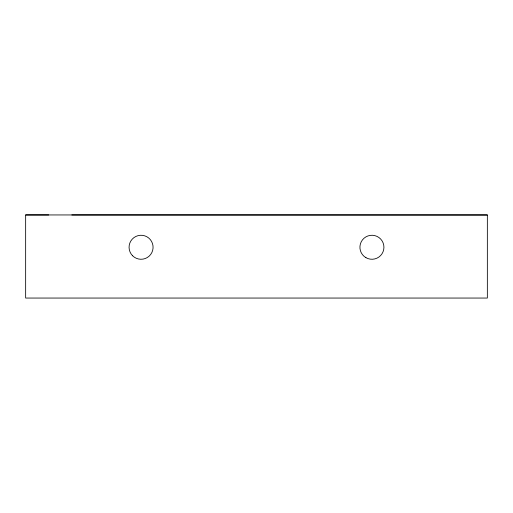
<?xml version="1.0" encoding="UTF-8"?>
<svg xmlns="http://www.w3.org/2000/svg" width="513" height="513" viewBox="0 0 513 513"><rect width="100%" height="100%" fill="white"/><g stroke="black" fill="none" stroke-linecap="round" stroke-linejoin="round"><path stroke-width="0.77" d="M25.65 214.947L487.35 214.947L487.35 298.053L25.65 298.053L25.65 214.947L48.735 214.953M71.82 214.953L487.35 215.005M132.585 255.756A12.004 12.004 0 0 0 152.669 250.376A12.004 12.004 0 0 0 137.965 235.672A12.004 12.004 0 0 0 132.585 255.756M365.923 257.661A12.004 12.004 0 0 0 383.929 247.266A12.004 12.004 0 0 0 365.923 236.871A12.004 12.004 0 0 0 365.923 257.661"/></g></svg>
